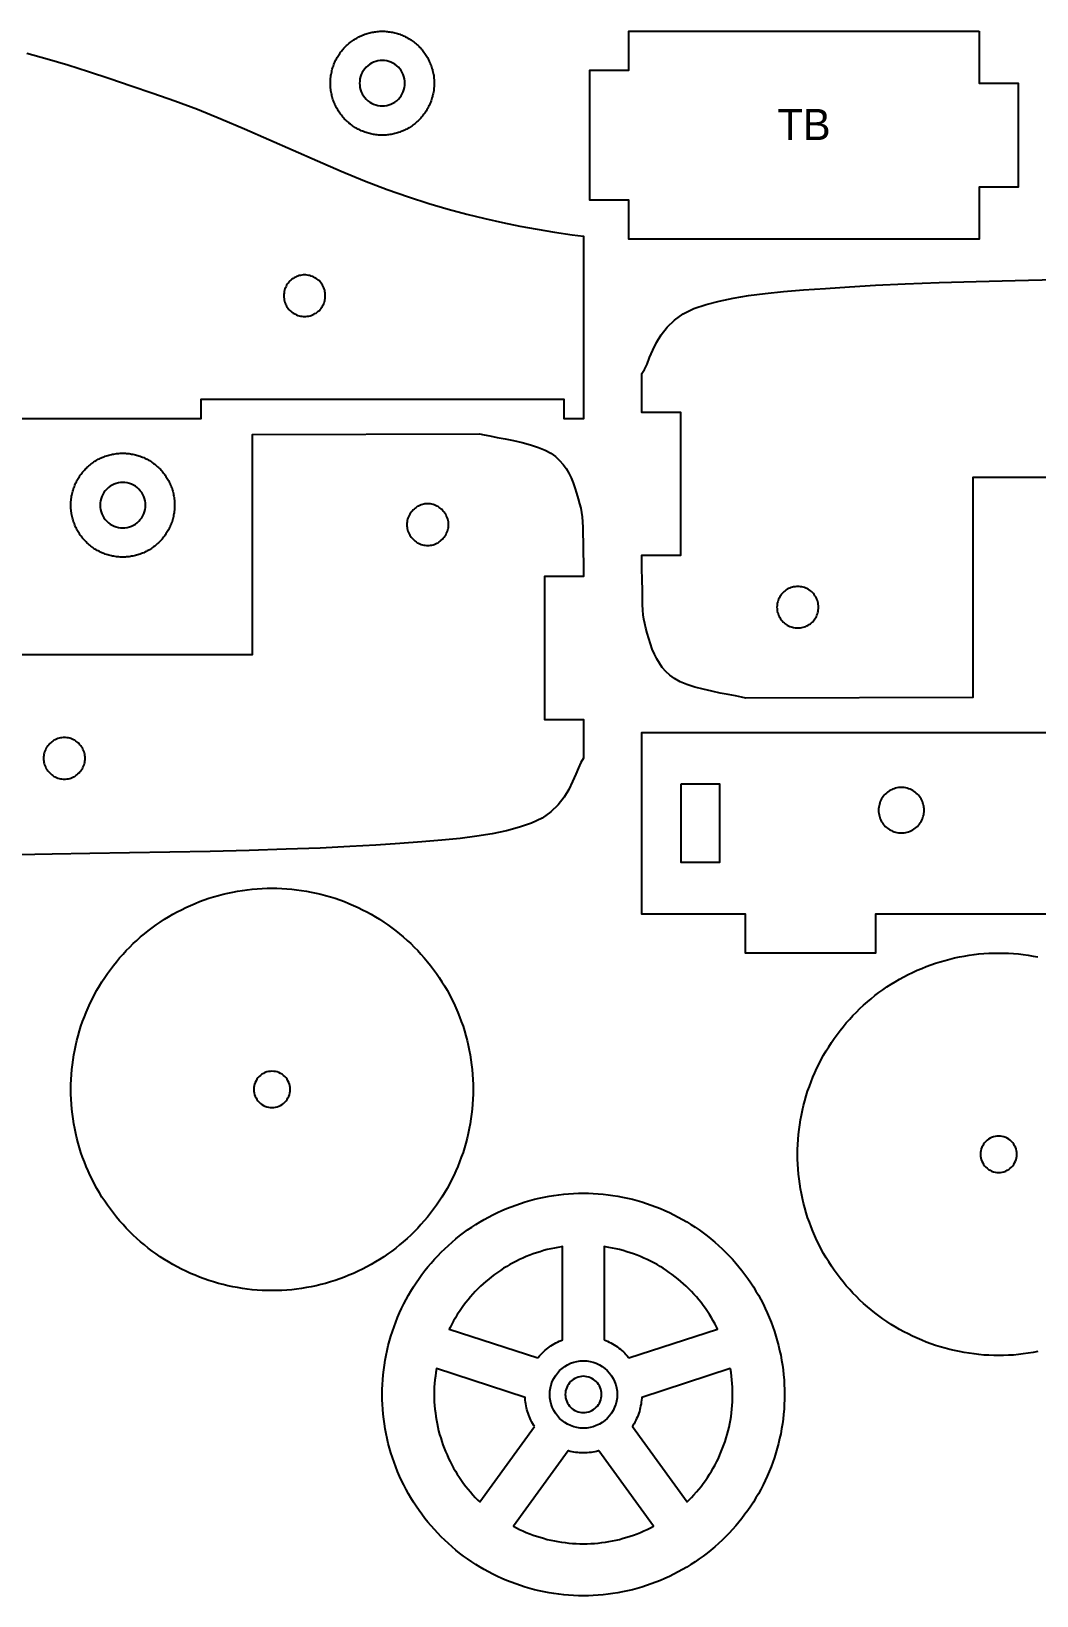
# Model space of a CAD drawing. Header units: metres. Extents: x 6 to 594, y 14 to 134.
# Drawn here: x 134.9 to 212.4, y 13.5 to 134 of the extents above; entities that cross this region are included whole.
import ezdxf
from ezdxf.enums import TextEntityAlignment as Align

# ---------------------------------------------------------------- set-up
doc = ezdxf.new("R2010")
doc.units = ezdxf.units.M
doc.layers.add('CORTAR', color=1, linetype='Continuous')
doc.layers.add('GRABAR', color=5, linetype='Continuous')

msp = doc.modelspace()

# ---------------------------------------------------------------- linework, layer by layer
at = {"layer": 'CORTAR'}
for points in [[(166, 129.9), (166, 129.8), (165.99, 129.71), (165.98, 129.61), (165.97, 129.51), (165.96, 129.41), (165.94, 129.32), (165.92, 129.22), (165.9, 129.12), (165.88, 129.03), (165.86, 128.93), (165.83, 128.84), (165.8, 128.75), (165.77, 128.65), (165.73, 128.56), (165.7, 128.47), (165.66, 128.38), (165.62, 128.29), (165.57, 128.2), (165.53, 128.11), (165.48, 128.03), (165.43, 127.94), (165.38, 127.86), (165.33, 127.78), (165.27, 127.7), (165.21, 127.62), (165.15, 127.54), (165.09, 127.46), (165.03, 127.39), (164.96, 127.31), (164.9, 127.24), (164.83, 127.17), (164.76, 127.1), (164.69, 127.04), (164.61, 126.97), (164.54, 126.91), (164.46, 126.85), (164.38, 126.79), (164.3, 126.73), (164.22, 126.67), (164.14, 126.62), (164.06, 126.57), (163.97, 126.52), (163.89, 126.47), (163.8, 126.43), (163.71, 126.38), (163.62, 126.34), (163.53, 126.3), (163.44, 126.27), (163.35, 126.23), (163.25, 126.2), (163.16, 126.17), (163.07, 126.14), (162.97, 126.12), (162.88, 126.1), (162.78, 126.08), (162.68, 126.06), (162.59, 126.04), (162.49, 126.03), (162.39, 126.02), (162.29, 126.01), (162.2, 126), (162.1, 126), (162, 126), (161.9, 126), (161.8, 126), (161.71, 126.01), (161.61, 126.02), (161.51, 126.03), (161.41, 126.04), (161.32, 126.06), (161.22, 126.08), (161.12, 126.1), (161.03, 126.12), (160.93, 126.14), (160.84, 126.17), (160.75, 126.2), (160.65, 126.23), (160.56, 126.27), (160.47, 126.3), (160.38, 126.34), (160.29, 126.38), (160.2, 126.43), (160.11, 126.47), (160.03, 126.52), (159.94, 126.57), (159.86, 126.62), (159.78, 126.67), (159.7, 126.73), (159.62, 126.79), (159.54, 126.85), (159.46, 126.91), (159.39, 126.97), (159.31, 127.04), (159.24, 127.1), (159.17, 127.17), (159.1, 127.24), (159.04, 127.31), (158.97, 127.39), (158.91, 127.46), (158.85, 127.54), (158.79, 127.62), (158.73, 127.7), (158.67, 127.78), (158.62, 127.86), (158.57, 127.94), (158.52, 128.03), (158.47, 128.11), (158.43, 128.2), (158.38, 128.29), (158.34, 128.38), (158.3, 128.47), (158.27, 128.56), (158.23, 128.65), (158.2, 128.75), (158.17, 128.84), (158.14, 128.93), (158.12, 129.03), (158.1, 129.12), (158.08, 129.22), (158.06, 129.32), (158.04, 129.41), (158.03, 129.51), (158.02, 129.61), (158.01, 129.71), (158, 129.8), (158, 129.9), (158, 130), (158, 130.1), (158, 130.2), (158.01, 130.29), (158.02, 130.39), (158.03, 130.49), (158.04, 130.59), (158.06, 130.68), (158.08, 130.78), (158.1, 130.88), (158.12, 130.97), (158.14, 131.07), (158.17, 131.16), (158.2, 131.25), (158.23, 131.35), (158.27, 131.44), (158.3, 131.53), (158.34, 131.62), (158.38, 131.71), (158.43, 131.8), (158.47, 131.89), (158.52, 131.97), (158.57, 132.06), (158.62, 132.14), (158.67, 132.22), (158.73, 132.3), (158.79, 132.38), (158.85, 132.46), (158.91, 132.54), (158.97, 132.61), (159.04, 132.69), (159.1, 132.76), (159.17, 132.83), (159.24, 132.9), (159.31, 132.96), (159.39, 133.03), (159.46, 133.09), (159.54, 133.15), (159.62, 133.21), (159.7, 133.27), (159.78, 133.33), (159.86, 133.38), (159.94, 133.43), (160.03, 133.48), (160.11, 133.53), (160.2, 133.57), (160.29, 133.62), (160.38, 133.66), (160.47, 133.7), (160.56, 133.73), (160.65, 133.77), (160.75, 133.8), (160.84, 133.83), (160.93, 133.86), (161.03, 133.88), (161.12, 133.9), (161.22, 133.92), (161.32, 133.94), (161.41, 133.96), (161.51, 133.97), (161.61, 133.98), (161.71, 133.99), (161.8, 134), (161.9, 134), (162, 134), (162.1, 134), (162.2, 134), (162.29, 133.99), (162.39, 133.98), (162.49, 133.97), (162.59, 133.96), (162.68, 133.94), (162.78, 133.92), (162.88, 133.9), (162.97, 133.88), (163.07, 133.86), (163.16, 133.83), (163.25, 133.8), (163.35, 133.77), (163.44, 133.73), (163.53, 133.7), (163.62, 133.66), (163.71, 133.62), (163.8, 133.57), (163.89, 133.53), (163.97, 133.48), (164.06, 133.43), (164.14, 133.38), (164.22, 133.33), (164.3, 133.27), (164.38, 133.21), (164.46, 133.15), (164.54, 133.09), (164.61, 133.03), (164.69, 132.96), (164.76, 132.9), (164.83, 132.83), (164.9, 132.76), (164.96, 132.69), (165.03, 132.61), (165.09, 132.54), (165.15, 132.46), (165.21, 132.38), (165.27, 132.3), (165.33, 132.22), (165.38, 132.14), (165.43, 132.06), (165.48, 131.97), (165.53, 131.89), (165.57, 131.8), (165.62, 131.71), (165.66, 131.62), (165.7, 131.53), (165.73, 131.44), (165.77, 131.35), (165.8, 131.25), (165.83, 131.16), (165.86, 131.07), (165.88, 130.97), (165.9, 130.88), (165.92, 130.78), (165.94, 130.68), (165.96, 130.59), (165.97, 130.49), (165.98, 130.39), (165.99, 130.29), (166, 130.2), (166, 130.1), (166, 130), (166, 129.9)], [(208, 134), (208, 130), (211, 130), (211, 122), (208, 122), (208, 118), (181, 118), (181, 121), (178, 121), (178, 131), (181, 131), (181, 134), (208, 134)], [(163.74, 130.17), (163.72, 130.34), (163.67, 130.51), (163.62, 130.67), (163.54, 130.82), (163.46, 130.97), (163.35, 131.11), (163.24, 131.24), (163.11, 131.35), (162.97, 131.46), (162.82, 131.54), (162.67, 131.62), (162.51, 131.67), (162.34, 131.72), (162.17, 131.74), (162, 131.75), (161.83, 131.74), (161.66, 131.72), (161.49, 131.67), (161.33, 131.62), (161.18, 131.54), (161.03, 131.46), (160.89, 131.35), (160.76, 131.24), (160.65, 131.11), (160.54, 130.97), (160.46, 130.82), (160.38, 130.67), (160.33, 130.51), (160.28, 130.34), (160.26, 130.17), (160.25, 130), (160.26, 129.83), (160.28, 129.66), (160.33, 129.49), (160.38, 129.33), (160.46, 129.18), (160.54, 129.03), (160.65, 128.89), (160.76, 128.76), (160.89, 128.65), (161.03, 128.54), (161.18, 128.46), (161.33, 128.38), (161.49, 128.33), (161.66, 128.28), (161.83, 128.26), (162, 128.25), (162.17, 128.26), (162.34, 128.28), (162.51, 128.33), (162.67, 128.38), (162.82, 128.46), (162.97, 128.54), (163.11, 128.65), (163.24, 128.76), (163.35, 128.89), (163.46, 129.03), (163.54, 129.18), (163.62, 129.33), (163.67, 129.49), (163.72, 129.66), (163.74, 129.83), (163.75, 130), (163.74, 130.17)], [(157.6, 113.84), (157.58, 113.95), (157.56, 114.05), (157.53, 114.15), (157.49, 114.25), (157.45, 114.34), (157.4, 114.44), (157.34, 114.52), (157.28, 114.61), (157.22, 114.69), (157.15, 114.77), (157.07, 114.84), (156.99, 114.9), (156.9, 114.97), (156.81, 115.02), (156.72, 115.07), (156.63, 115.11), (156.53, 115.15), (156.43, 115.18), (156.33, 115.2), (156.22, 115.22), (156.12, 115.23), (156.01, 115.24), (155.91, 115.23), (155.81, 115.22), (155.7, 115.2), (155.6, 115.18), (155.5, 115.15), (155.4, 115.11), (155.31, 115.07), (155.21, 115.02), (155.13, 114.97), (155.04, 114.9), (154.96, 114.84), (154.88, 114.77), (154.81, 114.69), (154.74, 114.61), (154.68, 114.52), (154.63, 114.44), (154.58, 114.34), (154.54, 114.25), (154.5, 114.15), (154.47, 114.05), (154.44, 113.95), (154.43, 113.84), (154.42, 113.74), (154.41, 113.64), (154.42, 113.53), (154.43, 113.43), (154.44, 113.32), (154.47, 113.22), (154.5, 113.12), (154.54, 113.02), (154.58, 112.93), (154.63, 112.84), (154.68, 112.75), (154.74, 112.66), (154.81, 112.58), (154.88, 112.5), (154.96, 112.43), (155.04, 112.37), (155.13, 112.3), (155.21, 112.25), (155.31, 112.2), (155.4, 112.16), (155.5, 112.12), (155.6, 112.09), (155.7, 112.07), (155.81, 112.05), (155.91, 112.04), (156.01, 112.04), (156.12, 112.04), (156.22, 112.05), (156.33, 112.07), (156.43, 112.09), (156.53, 112.12), (156.63, 112.16), (156.72, 112.2), (156.81, 112.25), (156.9, 112.3), (156.99, 112.37), (157.07, 112.43), (157.15, 112.5), (157.22, 112.58), (157.28, 112.66), (157.34, 112.75), (157.4, 112.84), (157.45, 112.93), (157.49, 113.02), (157.53, 113.12), (157.56, 113.22), (157.58, 113.32), (157.6, 113.43), (157.61, 113.53), (157.61, 113.64), (157.61, 113.74), (157.6, 113.84)], [(146, 97.4), (146, 97.3), (145.99, 97.21), (145.98, 97.11), (145.97, 97.01), (145.96, 96.91), (145.94, 96.82), (145.92, 96.72), (145.9, 96.62), (145.88, 96.53), (145.86, 96.43), (145.83, 96.34), (145.8, 96.25), (145.77, 96.15), (145.73, 96.06), (145.7, 95.97), (145.66, 95.88), (145.62, 95.79), (145.57, 95.7), (145.53, 95.61), (145.48, 95.53), (145.43, 95.44), (145.38, 95.36), (145.33, 95.28), (145.27, 95.2), (145.21, 95.12), (145.15, 95.04), (145.09, 94.96), (145.03, 94.89), (144.96, 94.81), (144.9, 94.74), (144.83, 94.67), (144.76, 94.6), (144.69, 94.54), (144.61, 94.47), (144.54, 94.41), (144.46, 94.35), (144.38, 94.29), (144.3, 94.23), (144.22, 94.17), (144.14, 94.12), (144.06, 94.07), (143.97, 94.02), (143.89, 93.97), (143.8, 93.93), (143.71, 93.88), (143.62, 93.84), (143.53, 93.8), (143.44, 93.77), (143.35, 93.73), (143.25, 93.7), (143.16, 93.67), (143.07, 93.64), (142.97, 93.62), (142.88, 93.6), (142.78, 93.58), (142.68, 93.56), (142.59, 93.54), (142.49, 93.53), (142.39, 93.52), (142.29, 93.51), (142.2, 93.5), (142.1, 93.5), (142, 93.5), (141.9, 93.5), (141.8, 93.5), (141.71, 93.51), (141.61, 93.52), (141.51, 93.53), (141.41, 93.54), (141.32, 93.56), (141.22, 93.58), (141.12, 93.6), (141.03, 93.62), (140.93, 93.64), (140.84, 93.67), (140.75, 93.7), (140.65, 93.73), (140.56, 93.77), (140.47, 93.8), (140.38, 93.84), (140.29, 93.88), (140.2, 93.93), (140.11, 93.97), (140.03, 94.02), (139.94, 94.07), (139.86, 94.12), (139.78, 94.17), (139.7, 94.23), (139.62, 94.29), (139.54, 94.35), (139.46, 94.41), (139.39, 94.47), (139.31, 94.54), (139.24, 94.6), (139.17, 94.67), (139.1, 94.74), (139.04, 94.81), (138.97, 94.89), (138.91, 94.96), (138.85, 95.04), (138.79, 95.12), (138.73, 95.2), (138.67, 95.28), (138.62, 95.36), (138.57, 95.44), (138.52, 95.53), (138.47, 95.61), (138.43, 95.7), (138.38, 95.79), (138.34, 95.88), (138.3, 95.97), (138.27, 96.06), (138.23, 96.15), (138.2, 96.25), (138.17, 96.34), (138.14, 96.43), (138.12, 96.53), (138.1, 96.62), (138.08, 96.72), (138.06, 96.82), (138.04, 96.91), (138.03, 97.01), (138.02, 97.11), (138.01, 97.21), (138, 97.3), (138, 97.4), (138, 97.5), (138, 97.6), (138, 97.7), (138.01, 97.79), (138.02, 97.89), (138.03, 97.99), (138.04, 98.09), (138.06, 98.18), (138.08, 98.28), (138.1, 98.38), (138.12, 98.47), (138.14, 98.57), (138.17, 98.66), (138.2, 98.75), (138.23, 98.85), (138.27, 98.94), (138.3, 99.03), (138.34, 99.12), (138.38, 99.21), (138.43, 99.3), (138.47, 99.39), (138.52, 99.47), (138.57, 99.56), (138.62, 99.64), (138.67, 99.72), (138.73, 99.8), (138.79, 99.88), (138.85, 99.96), (138.91, 100.04), (138.97, 100.11), (139.04, 100.19), (139.1, 100.26), (139.17, 100.33), (139.24, 100.4), (139.31, 100.46), (139.39, 100.53), (139.46, 100.59), (139.54, 100.65), (139.62, 100.71), (139.7, 100.77), (139.78, 100.83), (139.86, 100.88), (139.94, 100.93), (140.03, 100.98), (140.11, 101.03), (140.2, 101.07), (140.29, 101.12), (140.38, 101.16), (140.47, 101.2), (140.56, 101.23), (140.65, 101.27), (140.75, 101.3), (140.84, 101.33), (140.93, 101.36), (141.03, 101.38), (141.12, 101.4), (141.22, 101.42), (141.32, 101.44), (141.41, 101.46), (141.51, 101.47), (141.61, 101.48), (141.71, 101.49), (141.8, 101.5), (141.9, 101.5), (142, 101.5), (142.1, 101.5), (142.2, 101.5), (142.29, 101.49), (142.39, 101.48), (142.49, 101.47), (142.59, 101.46), (142.68, 101.44), (142.78, 101.42), (142.88, 101.4), (142.97, 101.38), (143.07, 101.36), (143.16, 101.33), (143.25, 101.3), (143.35, 101.27), (143.44, 101.23), (143.53, 101.2), (143.62, 101.16), (143.71, 101.12), (143.8, 101.07), (143.89, 101.03), (143.97, 100.98), (144.06, 100.93), (144.14, 100.88), (144.22, 100.83), (144.3, 100.77), (144.38, 100.71), (144.46, 100.65), (144.54, 100.59), (144.61, 100.53), (144.69, 100.46), (144.76, 100.4), (144.83, 100.33), (144.9, 100.26), (144.96, 100.19), (145.03, 100.11), (145.09, 100.04), (145.15, 99.96), (145.21, 99.88), (145.27, 99.8), (145.33, 99.72), (145.38, 99.64), (145.43, 99.56), (145.48, 99.47), (145.53, 99.39), (145.57, 99.3), (145.62, 99.21), (145.66, 99.12), (145.7, 99.03), (145.73, 98.94), (145.77, 98.85), (145.8, 98.75), (145.83, 98.66), (145.86, 98.57), (145.88, 98.47), (145.9, 98.38), (145.92, 98.28), (145.94, 98.18), (145.96, 98.09), (145.97, 97.99), (145.98, 97.89), (145.99, 97.79), (146, 97.7), (146, 97.6), (146, 97.5), (146, 97.4)], [(143.74, 97.67), (143.72, 97.84), (143.67, 98.01), (143.62, 98.17), (143.54, 98.32), (143.46, 98.47), (143.35, 98.61), (143.24, 98.74), (143.11, 98.85), (142.97, 98.96), (142.82, 99.04), (142.67, 99.12), (142.51, 99.17), (142.34, 99.22), (142.17, 99.24), (142, 99.25), (141.83, 99.24), (141.66, 99.22), (141.49, 99.17), (141.33, 99.12), (141.18, 99.04), (141.03, 98.96), (140.89, 98.85), (140.76, 98.74), (140.65, 98.61), (140.54, 98.47), (140.46, 98.32), (140.38, 98.17), (140.33, 98.01), (140.28, 97.84), (140.26, 97.67), (140.25, 97.5), (140.26, 97.33), (140.28, 97.16), (140.33, 96.99), (140.38, 96.83), (140.46, 96.68), (140.54, 96.53), (140.65, 96.39), (140.76, 96.26), (140.89, 96.15), (141.03, 96.04), (141.18, 95.96), (141.33, 95.88), (141.49, 95.83), (141.66, 95.78), (141.83, 95.76), (142, 95.75), (142.17, 95.76), (142.34, 95.78), (142.51, 95.83), (142.67, 95.88), (142.82, 95.96), (142.97, 96.04), (143.11, 96.15), (143.24, 96.26), (143.35, 96.39), (143.46, 96.53), (143.54, 96.68), (143.62, 96.83), (143.67, 96.99), (143.72, 97.16), (143.74, 97.33), (143.75, 97.5), (143.74, 97.67)], [(163.95, 95.59), (163.98, 95.49), (164.02, 95.39), (164.07, 95.29), (164.11, 95.2), (164.17, 95.11), (164.23, 95.03), (164.3, 94.95), (164.37, 94.87), (164.45, 94.8), (164.53, 94.73), (164.61, 94.67), (164.7, 94.61), (164.79, 94.57), (164.89, 94.52), (164.99, 94.48), (165.09, 94.45), (165.19, 94.43), (165.29, 94.41), (165.4, 94.4), (165.5, 94.4), (165.6, 94.4), (165.71, 94.41), (165.81, 94.43), (165.91, 94.45), (166.01, 94.48), (166.11, 94.52), (166.21, 94.57), (166.3, 94.61), (166.39, 94.67), (166.47, 94.73), (166.55, 94.8), (166.63, 94.87), (166.7, 94.95), (166.77, 95.03), (166.83, 95.11), (166.89, 95.2), (166.93, 95.29), (166.98, 95.39), (167.02, 95.49), (167.05, 95.59), (167.07, 95.69), (167.09, 95.79), (167.1, 95.9), (167.1, 96), (167.1, 96.1), (167.09, 96.21), (167.07, 96.31), (167.05, 96.41), (167.02, 96.51), (166.98, 96.61), (166.93, 96.71), (166.89, 96.8), (166.83, 96.89), (166.77, 96.97), (166.7, 97.05), (166.63, 97.13), (166.55, 97.2), (166.47, 97.27), (166.39, 97.33), (166.3, 97.39), (166.21, 97.43), (166.11, 97.48), (166.01, 97.52), (165.91, 97.55), (165.81, 97.57), (165.71, 97.59), (165.6, 97.6), (165.5, 97.6), (165.4, 97.6), (165.29, 97.59), (165.19, 97.57), (165.09, 97.55), (164.99, 97.52), (164.89, 97.48), (164.79, 97.43), (164.7, 97.39), (164.61, 97.33), (164.53, 97.27), (164.45, 97.2), (164.37, 97.13), (164.3, 97.05), (164.23, 96.97), (164.17, 96.89), (164.11, 96.8), (164.07, 96.71), (164.02, 96.61), (163.98, 96.51), (163.95, 96.41), (163.93, 96.31), (163.91, 96.21), (163.9, 96.1), (163.9, 96), (163.9, 95.9), (163.91, 95.79), (163.93, 95.69), (163.95, 95.59)], [(195.56, 90.05), (195.53, 90.15), (195.49, 90.25), (195.45, 90.34), (195.4, 90.44), (195.34, 90.52), (195.28, 90.61), (195.22, 90.69), (195.15, 90.77), (195.07, 90.84), (194.99, 90.9), (194.9, 90.97), (194.81, 91.02), (194.72, 91.07), (194.63, 91.11), (194.53, 91.15), (194.43, 91.18), (194.33, 91.2), (194.22, 91.22), (194.12, 91.23), (194.01, 91.24), (193.91, 91.23), (193.81, 91.22), (193.7, 91.2), (193.6, 91.18), (193.5, 91.15), (193.4, 91.11), (193.31, 91.07), (193.21, 91.02), (193.13, 90.97), (193.04, 90.9), (192.96, 90.84), (192.88, 90.77), (192.81, 90.69), (192.74, 90.61), (192.68, 90.52), (192.63, 90.44), (192.58, 90.34), (192.54, 90.25), (192.5, 90.15), (192.47, 90.05), (192.44, 89.95), (192.43, 89.84), (192.42, 89.74), (192.41, 89.64), (192.42, 89.53), (192.43, 89.43), (192.44, 89.32), (192.47, 89.22), (192.5, 89.12), (192.54, 89.02), (192.58, 88.93), (192.63, 88.84), (192.68, 88.75), (192.74, 88.66), (192.81, 88.58), (192.88, 88.5), (192.96, 88.43), (193.04, 88.37), (193.13, 88.3), (193.21, 88.25), (193.31, 88.2), (193.4, 88.16), (193.5, 88.12), (193.6, 88.09), (193.7, 88.07), (193.81, 88.05), (193.91, 88.04), (194.01, 88.04), (194.12, 88.04), (194.22, 88.05), (194.33, 88.07), (194.43, 88.09), (194.53, 88.12), (194.63, 88.16), (194.72, 88.2), (194.81, 88.25), (194.9, 88.3), (194.99, 88.37), (195.07, 88.43), (195.15, 88.5), (195.22, 88.58), (195.28, 88.66), (195.34, 88.75), (195.4, 88.84), (195.45, 88.93), (195.49, 89.02), (195.53, 89.12), (195.56, 89.22), (195.58, 89.32), (195.6, 89.43), (195.61, 89.53), (195.61, 89.64), (195.61, 89.74), (195.6, 89.84), (195.58, 89.95), (195.56, 90.05)], [(135.9, 77.9), (135.91, 77.79), (135.93, 77.69), (135.95, 77.59), (135.98, 77.49), (136.02, 77.39), (136.07, 77.29), (136.11, 77.2), (136.17, 77.11), (136.23, 77.03), (136.3, 76.95), (136.37, 76.87), (136.45, 76.8), (136.53, 76.73), (136.61, 76.67), (136.7, 76.61), (136.79, 76.57), (136.89, 76.52), (136.99, 76.48), (137.09, 76.45), (137.19, 76.43), (137.29, 76.41), (137.4, 76.4), (137.5, 76.4), (137.6, 76.4), (137.71, 76.41), (137.81, 76.43), (137.91, 76.45), (138.01, 76.48), (138.11, 76.52), (138.21, 76.57), (138.3, 76.61), (138.39, 76.67), (138.47, 76.73), (138.55, 76.8), (138.63, 76.87), (138.7, 76.95), (138.77, 77.03), (138.83, 77.11), (138.89, 77.2), (138.93, 77.29), (138.98, 77.39), (139.02, 77.49), (139.05, 77.59), (139.07, 77.69), (139.09, 77.79), (139.1, 77.9), (139.1, 78), (139.1, 78.1), (139.09, 78.21), (139.07, 78.31), (139.05, 78.41), (139.02, 78.51), (138.98, 78.61), (138.93, 78.71), (138.89, 78.8), (138.83, 78.89), (138.77, 78.97), (138.7, 79.05), (138.63, 79.13), (138.55, 79.2), (138.47, 79.27), (138.39, 79.33), (138.3, 79.39), (138.21, 79.43), (138.11, 79.48), (138.01, 79.52), (137.91, 79.55), (137.81, 79.57), (137.71, 79.59), (137.6, 79.6), (137.5, 79.6), (137.4, 79.6), (137.29, 79.59), (137.19, 79.57), (137.09, 79.55), (136.99, 79.52), (136.89, 79.48), (136.79, 79.43), (136.7, 79.39), (136.61, 79.33), (136.53, 79.27), (136.45, 79.2), (136.37, 79.13), (136.3, 79.05), (136.23, 78.97), (136.17, 78.89), (136.11, 78.8), (136.07, 78.71), (136.02, 78.61), (135.98, 78.51), (135.95, 78.41), (135.93, 78.31), (135.91, 78.21), (135.9, 78.1), (135.9, 78), (135.9, 77.9)], [(185, 76), (185, 70), (188, 70), (188, 76), (185, 76)], [(203.74, 74.23), (203.72, 74.34), (203.69, 74.45), (203.66, 74.56), (203.62, 74.67), (203.57, 74.77), (203.52, 74.88), (203.46, 74.97), (203.39, 75.07), (203.32, 75.15), (203.24, 75.24), (203.15, 75.32), (203.07, 75.39), (202.97, 75.46), (202.88, 75.52), (202.77, 75.57), (202.67, 75.62), (202.56, 75.66), (202.45, 75.69), (202.34, 75.72), (202.23, 75.74), (202.11, 75.75), (202, 75.75), (201.89, 75.75), (201.77, 75.74), (201.66, 75.72), (201.55, 75.69), (201.44, 75.66), (201.33, 75.62), (201.23, 75.57), (201.12, 75.52), (201.03, 75.46), (200.93, 75.39), (200.85, 75.32), (200.76, 75.24), (200.68, 75.15), (200.61, 75.07), (200.54, 74.97), (200.48, 74.88), (200.43, 74.77), (200.38, 74.67), (200.34, 74.56), (200.31, 74.45), (200.28, 74.34), (200.26, 74.23), (200.25, 74.11), (200.25, 74), (200.25, 73.89), (200.26, 73.77), (200.28, 73.66), (200.31, 73.55), (200.34, 73.44), (200.38, 73.33), (200.43, 73.23), (200.48, 73.12), (200.54, 73.03), (200.61, 72.93), (200.68, 72.85), (200.76, 72.76), (200.85, 72.68), (200.93, 72.61), (201.03, 72.54), (201.12, 72.48), (201.23, 72.43), (201.33, 72.38), (201.44, 72.34), (201.55, 72.31), (201.66, 72.28), (201.77, 72.26), (201.89, 72.25), (202, 72.25), (202.11, 72.25), (202.23, 72.26), (202.34, 72.28), (202.45, 72.31), (202.56, 72.34), (202.67, 72.38), (202.77, 72.43), (202.88, 72.48), (202.97, 72.54), (203.07, 72.61), (203.15, 72.68), (203.24, 72.76), (203.32, 72.85), (203.39, 72.93), (203.46, 73.03), (203.52, 73.12), (203.57, 73.23), (203.62, 73.33), (203.66, 73.44), (203.69, 73.55), (203.72, 73.66), (203.74, 73.77), (203.75, 73.89), (203.75, 74), (203.75, 74.11), (203.74, 74.23)], [(169, 52.12), (168.98, 51.74), (168.96, 51.36), (168.93, 50.98), (168.88, 50.6), (168.83, 50.23), (168.77, 49.85), (168.7, 49.48), (168.62, 49.1), (168.54, 48.73), (168.44, 48.37), (168.33, 48), (168.22, 47.64), (168.09, 47.28), (167.96, 46.92), (167.82, 46.57), (167.67, 46.22), (167.51, 45.87), (167.34, 45.53), (167.17, 45.19), (166.99, 44.86), (166.79, 44.53), (166.6, 44.21), (166.39, 43.89), (166.17, 43.57), (165.95, 43.27), (165.72, 42.96), (165.48, 42.67), (165.24, 42.38), (164.98, 42.09), (164.73, 41.81), (164.46, 41.54), (164.19, 41.27), (163.91, 41.02), (163.62, 40.76), (163.33, 40.52), (163.04, 40.28), (162.73, 40.05), (162.43, 39.83), (162.11, 39.61), (161.79, 39.4), (161.47, 39.21), (161.14, 39.01), (160.81, 38.83), (160.47, 38.66), (160.13, 38.49), (159.78, 38.33), (159.43, 38.18), (159.08, 38.04), (158.72, 37.91), (158.36, 37.78), (158, 37.67), (157.63, 37.56), (157.27, 37.46), (156.9, 37.38), (156.52, 37.3), (156.15, 37.23), (155.77, 37.17), (155.4, 37.12), (155.02, 37.07), (154.64, 37.04), (154.26, 37.02), (153.88, 37), (153.5, 37), (153.12, 37), (152.74, 37.02), (152.36, 37.04), (151.98, 37.07), (151.6, 37.12), (151.23, 37.17), (150.85, 37.23), (150.48, 37.3), (150.1, 37.38), (149.73, 37.46), (149.37, 37.56), (149, 37.67), (148.64, 37.78), (148.28, 37.91), (147.92, 38.04), (147.57, 38.18), (147.22, 38.33), (146.87, 38.49), (146.53, 38.66), (146.19, 38.83), (145.86, 39.01), (145.53, 39.21), (145.21, 39.4), (144.89, 39.61), (144.57, 39.83), (144.27, 40.05), (143.96, 40.28), (143.67, 40.52), (143.38, 40.76), (143.09, 41.02), (142.81, 41.27), (142.54, 41.54), (142.27, 41.81), (142.02, 42.09), (141.76, 42.38), (141.52, 42.67), (141.28, 42.96), (141.05, 43.27), (140.83, 43.57), (140.61, 43.89), (140.4, 44.21), (140.21, 44.53), (140.01, 44.86), (139.83, 45.19), (139.66, 45.53), (139.49, 45.87), (139.33, 46.22), (139.18, 46.57), (139.04, 46.92), (138.91, 47.28), (138.78, 47.64), (138.67, 48), (138.56, 48.37), (138.46, 48.73), (138.38, 49.1), (138.3, 49.48), (138.23, 49.85), (138.17, 50.23), (138.12, 50.6), (138.07, 50.98), (138.04, 51.36), (138.02, 51.74), (138, 52.12), (138, 52.5), (138, 52.88), (138.02, 53.26), (138.04, 53.64), (138.07, 54.02), (138.12, 54.4), (138.17, 54.77), (138.23, 55.15), (138.3, 55.52), (138.38, 55.9), (138.46, 56.27), (138.56, 56.63), (138.67, 57), (138.78, 57.36), (138.91, 57.72), (139.04, 58.08), (139.18, 58.43), (139.33, 58.78), (139.49, 59.13), (139.66, 59.47), (139.83, 59.81), (140.01, 60.14), (140.21, 60.47), (140.4, 60.79), (140.61, 61.11), (140.83, 61.43), (141.05, 61.73), (141.28, 62.04), (141.52, 62.33), (141.76, 62.62), (142.02, 62.91), (142.27, 63.19), (142.54, 63.46), (142.81, 63.73), (143.09, 63.98), (143.38, 64.24), (143.67, 64.48), (143.96, 64.72), (144.27, 64.95), (144.57, 65.17), (144.89, 65.39), (145.21, 65.6), (145.53, 65.79), (145.86, 65.99), (146.19, 66.17), (146.53, 66.34), (146.87, 66.51), (147.22, 66.67), (147.57, 66.82), (147.92, 66.96), (148.28, 67.09), (148.64, 67.22), (149, 67.33), (149.37, 67.44), (149.73, 67.54), (150.1, 67.62), (150.48, 67.7), (150.85, 67.77), (151.23, 67.83), (151.6, 67.88), (151.98, 67.93), (152.36, 67.96), (152.74, 67.98), (153.12, 68), (153.5, 68), (153.88, 68), (154.26, 67.98), (154.64, 67.96), (155.02, 67.93), (155.4, 67.88), (155.77, 67.83), (156.15, 67.77), (156.52, 67.7), (156.9, 67.62), (157.27, 67.54), (157.63, 67.44), (158, 67.33), (158.36, 67.22), (158.72, 67.09), (159.08, 66.96), (159.43, 66.82), (159.78, 66.67), (160.13, 66.51), (160.47, 66.34), (160.81, 66.17), (161.14, 65.99), (161.47, 65.79), (161.79, 65.6), (162.11, 65.39), (162.43, 65.17), (162.73, 64.95), (163.04, 64.72), (163.33, 64.48), (163.62, 64.24), (163.91, 63.98), (164.19, 63.73), (164.46, 63.46), (164.73, 63.19), (164.98, 62.91), (165.24, 62.62), (165.48, 62.33), (165.72, 62.04), (165.95, 61.73), (166.17, 61.43), (166.39, 61.11), (166.6, 60.79), (166.79, 60.47), (166.99, 60.14), (167.17, 59.81), (167.34, 59.47), (167.51, 59.13), (167.67, 58.78), (167.82, 58.43), (167.96, 58.08), (168.09, 57.72), (168.22, 57.36), (168.33, 57), (168.44, 56.63), (168.54, 56.27), (168.62, 55.9), (168.7, 55.52), (168.77, 55.15), (168.83, 54.77), (168.88, 54.4), (168.93, 54.02), (168.96, 53.64), (168.98, 53.26), (169, 52.88), (169, 52.5), (169, 52.12)], [(154.89, 52.64), (154.87, 52.77), (154.84, 52.91), (154.79, 53.04), (154.73, 53.16), (154.66, 53.28), (154.58, 53.39), (154.49, 53.49), (154.39, 53.58), (154.28, 53.66), (154.16, 53.73), (154.04, 53.79), (153.91, 53.84), (153.77, 53.87), (153.64, 53.89), (153.5, 53.9), (153.36, 53.89), (153.23, 53.87), (153.09, 53.84), (152.96, 53.79), (152.84, 53.73), (152.72, 53.66), (152.61, 53.58), (152.51, 53.49), (152.42, 53.39), (152.34, 53.28), (152.27, 53.16), (152.21, 53.04), (152.16, 52.91), (152.13, 52.77), (152.11, 52.64), (152.1, 52.5), (152.11, 52.36), (152.13, 52.23), (152.16, 52.09), (152.21, 51.96), (152.27, 51.84), (152.34, 51.72), (152.42, 51.61), (152.51, 51.51), (152.61, 51.42), (152.72, 51.34), (152.84, 51.27), (152.96, 51.21), (153.09, 51.16), (153.23, 51.13), (153.36, 51.11), (153.5, 51.1), (153.64, 51.11), (153.77, 51.13), (153.91, 51.16), (154.04, 51.21), (154.16, 51.27), (154.28, 51.34), (154.39, 51.42), (154.49, 51.51), (154.58, 51.61), (154.66, 51.72), (154.73, 51.84), (154.79, 51.96), (154.84, 52.09), (154.87, 52.23), (154.89, 52.36), (154.9, 52.5), (154.89, 52.64)], [(210.89, 47.64), (210.87, 47.77), (210.84, 47.91), (210.79, 48.04), (210.73, 48.16), (210.66, 48.28), (210.58, 48.39), (210.49, 48.49), (210.39, 48.58), (210.28, 48.66), (210.16, 48.73), (210.04, 48.79), (209.91, 48.84), (209.77, 48.87), (209.64, 48.89), (209.5, 48.9), (209.36, 48.89), (209.23, 48.87), (209.09, 48.84), (208.96, 48.79), (208.84, 48.73), (208.72, 48.66), (208.61, 48.58), (208.51, 48.49), (208.42, 48.39), (208.34, 48.28), (208.27, 48.16), (208.21, 48.04), (208.16, 47.91), (208.13, 47.77), (208.11, 47.64), (208.1, 47.5), (208.11, 47.36), (208.13, 47.23), (208.16, 47.09), (208.21, 46.96), (208.27, 46.84), (208.34, 46.72), (208.42, 46.61), (208.51, 46.51), (208.61, 46.42), (208.72, 46.34), (208.84, 46.27), (208.96, 46.21), (209.09, 46.16), (209.23, 46.13), (209.36, 46.11), (209.5, 46.1), (209.64, 46.11), (209.77, 46.13), (209.91, 46.16), (210.04, 46.21), (210.16, 46.27), (210.28, 46.34), (210.39, 46.42), (210.49, 46.51), (210.58, 46.61), (210.66, 46.72), (210.73, 46.84), (210.79, 46.96), (210.84, 47.09), (210.87, 47.23), (210.89, 47.36), (210.9, 47.5), (210.89, 47.64)], [(192.98, 28.24), (192.96, 27.86), (192.93, 27.48), (192.88, 27.1), (192.83, 26.73), (192.77, 26.35), (192.7, 25.98), (192.62, 25.6), (192.54, 25.23), (192.44, 24.87), (192.33, 24.5), (192.22, 24.14), (192.09, 23.78), (191.96, 23.42), (191.82, 23.07), (191.67, 22.72), (191.51, 22.37), (191.34, 22.03), (191.17, 21.69), (190.99, 21.36), (190.79, 21.03), (190.6, 20.71), (190.39, 20.39), (190.17, 20.07), (189.95, 19.77), (189.72, 19.46), (189.48, 19.17), (189.24, 18.88), (188.98, 18.59), (188.73, 18.31), (188.46, 18.04), (188.19, 17.77), (187.91, 17.52), (187.62, 17.26), (187.33, 17.02), (187.04, 16.78), (186.73, 16.55), (186.43, 16.33), (186.11, 16.11), (185.79, 15.9), (185.47, 15.71), (185.14, 15.51), (184.81, 15.33), (184.47, 15.16), (184.13, 14.99), (183.78, 14.83), (183.43, 14.68), (183.08, 14.54), (182.72, 14.41), (182.36, 14.28), (182, 14.17), (181.63, 14.06), (181.27, 13.96), (180.9, 13.88), (180.52, 13.8), (180.15, 13.73), (179.77, 13.67), (179.4, 13.62), (179.02, 13.57), (178.64, 13.54), (178.26, 13.52), (177.88, 13.5), (177.5, 13.5), (177.12, 13.5), (176.74, 13.52), (176.36, 13.54), (175.98, 13.57), (175.6, 13.62), (175.23, 13.67), (174.85, 13.73), (174.48, 13.8), (174.1, 13.88), (173.73, 13.96), (173.37, 14.06), (173, 14.17), (172.64, 14.28), (172.28, 14.41), (171.92, 14.54), (171.57, 14.68), (171.22, 14.83), (170.87, 14.99), (170.53, 15.16), (170.19, 15.33), (169.86, 15.51), (169.53, 15.71), (169.21, 15.9), (168.89, 16.11), (168.57, 16.33), (168.27, 16.55), (167.96, 16.78), (167.67, 17.02), (167.38, 17.26), (167.09, 17.52), (166.81, 17.77), (166.54, 18.04), (166.27, 18.31), (166.02, 18.59), (165.76, 18.88), (165.52, 19.17), (165.28, 19.46), (165.05, 19.77), (164.83, 20.07), (164.61, 20.39), (164.4, 20.71), (164.21, 21.03), (164.01, 21.36), (163.83, 21.69), (163.66, 22.03), (163.49, 22.37), (163.33, 22.72), (163.18, 23.07), (163.04, 23.42), (162.91, 23.78), (162.78, 24.14), (162.67, 24.5), (162.56, 24.87), (162.46, 25.23), (162.38, 25.6), (162.3, 25.98), (162.23, 26.35), (162.17, 26.73), (162.12, 27.1), (162.07, 27.48), (162.04, 27.86), (162.02, 28.24), (162, 28.62), (162, 29), (162, 29.38), (162.02, 29.76), (162.04, 30.14), (162.07, 30.52), (162.12, 30.9), (162.17, 31.27), (162.23, 31.65), (162.3, 32.02), (162.38, 32.4), (162.46, 32.77), (162.56, 33.13), (162.67, 33.5), (162.78, 33.86), (162.91, 34.22), (163.04, 34.58), (163.18, 34.93), (163.33, 35.28), (163.49, 35.63), (163.66, 35.97), (163.83, 36.31), (164.01, 36.64), (164.21, 36.97), (164.4, 37.29), (164.61, 37.61), (164.83, 37.93), (165.05, 38.23), (165.28, 38.54), (165.52, 38.83), (165.76, 39.12), (166.02, 39.41), (166.27, 39.69), (166.54, 39.96), (166.81, 40.23), (167.09, 40.48), (167.38, 40.74), (167.67, 40.98), (167.96, 41.22), (168.27, 41.45), (168.57, 41.67), (168.89, 41.89), (169.21, 42.1), (169.53, 42.29), (169.86, 42.49), (170.19, 42.67), (170.53, 42.84), (170.87, 43.01), (171.22, 43.17), (171.57, 43.32), (171.92, 43.46), (172.28, 43.59), (172.64, 43.72), (173, 43.83), (173.37, 43.94), (173.73, 44.04), (174.1, 44.12), (174.48, 44.2), (174.85, 44.27), (175.23, 44.33), (175.6, 44.38), (175.98, 44.43), (176.36, 44.46), (176.74, 44.48), (177.12, 44.5), (177.5, 44.5), (177.88, 44.5), (178.26, 44.48), (178.64, 44.46), (179.02, 44.43), (179.4, 44.38), (179.77, 44.33), (180.15, 44.27), (180.52, 44.2), (180.9, 44.12), (181.27, 44.04), (181.63, 43.94), (182, 43.83), (182.36, 43.72), (182.72, 43.59), (183.08, 43.46), (183.43, 43.32), (183.78, 43.17), (184.13, 43.01), (184.47, 42.84), (184.81, 42.67), (185.14, 42.49), (185.47, 42.29), (185.79, 42.1), (186.11, 41.89), (186.43, 41.67), (186.73, 41.45), (187.04, 41.22), (187.33, 40.98), (187.62, 40.74), (187.91, 40.48), (188.19, 40.23), (188.46, 39.96), (188.73, 39.69), (188.98, 39.41), (189.24, 39.12), (189.48, 38.83), (189.72, 38.54), (189.95, 38.23), (190.17, 37.93), (190.39, 37.61), (190.6, 37.29), (190.79, 36.97), (190.99, 36.64), (191.17, 36.31), (191.34, 35.97), (191.51, 35.63), (191.67, 35.28), (191.82, 34.93), (191.96, 34.58), (192.09, 34.22), (192.22, 33.86), (192.33, 33.5), (192.44, 33.13), (192.54, 32.77), (192.62, 32.4), (192.7, 32.02), (192.77, 31.65), (192.83, 31.27), (192.88, 30.9), (192.93, 30.52), (192.96, 30.14), (192.98, 29.76), (193, 29.38), (193, 29), (193, 28.62), (192.98, 28.24)], [(173.99, 31.82), (174.02, 31.85), (174.12, 31.97), (174.22, 32.08), (174.32, 32.18), (174.42, 32.28), (174.53, 32.38), (174.65, 32.48), (174.76, 32.57), (174.88, 32.66), (175, 32.74), (175.12, 32.82), (175.25, 32.9), (175.38, 32.97), (175.51, 33.04), (175.64, 33.1), (175.78, 33.16), (175.9, 33.21), (175.9, 40.39), (175.81, 40.38), (175.53, 40.33), (175.26, 40.28), (174.98, 40.22), (174.71, 40.16), (174.43, 40.08), (174.16, 40), (173.89, 39.92), (173.63, 39.83), (173.36, 39.73), (173.1, 39.62), (172.84, 39.51), (172.58, 39.4), (172.33, 39.27), (172.08, 39.14), (171.83, 39.01), (171.59, 38.86), (171.35, 38.72), (171.11, 38.56), (170.88, 38.4), (170.65, 38.24), (170.42, 38.07), (170.2, 37.89), (169.99, 37.71), (169.78, 37.52), (169.57, 37.33), (169.37, 37.13), (169.17, 36.93), (168.98, 36.72), (168.79, 36.51), (168.61, 36.3), (168.43, 36.08), (168.26, 35.85), (168.1, 35.62), (167.94, 35.39), (167.78, 35.15), (167.64, 34.91), (167.49, 34.67), (167.36, 34.42), (167.23, 34.17), (167.16, 34.04), (173.99, 31.82)], [(179.1, 33.21), (179.22, 33.16), (179.36, 33.1), (179.49, 33.04), (179.62, 32.97), (179.75, 32.9), (179.88, 32.82), (180, 32.74), (180.12, 32.66), (180.24, 32.57), (180.35, 32.48), (180.47, 32.38), (180.58, 32.28), (180.68, 32.18), (180.78, 32.08), (180.88, 31.97), (180.98, 31.85), (181.01, 31.82), (187.84, 34.04), (187.77, 34.17), (187.64, 34.42), (187.51, 34.67), (187.36, 34.91), (187.22, 35.15), (187.06, 35.39), (186.9, 35.62), (186.74, 35.85), (186.57, 36.08), (186.39, 36.3), (186.21, 36.51), (186.02, 36.72), (185.83, 36.93), (185.63, 37.13), (185.43, 37.33), (185.22, 37.52), (185.01, 37.71), (184.8, 37.89), (184.58, 38.07), (184.35, 38.24), (184.12, 38.4), (183.89, 38.56), (183.65, 38.72), (183.41, 38.86), (183.17, 39.01), (182.92, 39.14), (182.67, 39.27), (182.42, 39.4), (182.16, 39.51), (181.9, 39.62), (181.64, 39.73), (181.37, 39.83), (181.11, 39.92), (180.84, 40), (180.57, 40.08), (180.29, 40.16), (180.02, 40.22), (179.74, 40.28), (179.47, 40.33), (179.19, 40.38), (179.1, 40.39), (179.1, 33.21)], [(173.73, 26.54), (173.68, 26.62), (173.6, 26.75), (173.53, 26.88), (173.46, 27.01), (173.4, 27.14), (173.34, 27.28), (173.29, 27.41), (173.24, 27.55), (173.19, 27.69), (173.15, 27.84), (173.12, 27.98), (173.09, 28.12), (173.06, 28.27), (173.04, 28.41), (173.02, 28.56), (173.01, 28.71), (173.01, 28.78), (166.18, 31), (166.17, 30.97), (166.12, 30.69), (166.09, 30.41), (166.06, 30.13), (166.03, 29.85), (166.01, 29.56), (166, 29.28), (166, 29), (166, 28.72), (166.01, 28.44), (166.03, 28.15), (166.06, 27.87), (166.09, 27.59), (166.12, 27.31), (166.17, 27.03), (166.22, 26.76), (166.28, 26.48), (166.34, 26.21), (166.42, 25.93), (166.5, 25.66), (166.58, 25.39), (166.67, 25.13), (166.77, 24.86), (166.88, 24.6), (166.99, 24.34), (167.1, 24.08), (167.23, 23.83), (167.36, 23.58), (167.49, 23.33), (167.64, 23.09), (167.78, 22.85), (167.94, 22.61), (168.1, 22.38), (168.26, 22.15), (168.43, 21.92), (168.61, 21.7), (168.79, 21.49), (168.98, 21.28), (169.17, 21.07), (169.37, 20.87), (169.51, 20.73), (173.73, 26.54)], [(178.89, 29.14), (178.87, 29.27), (178.84, 29.41), (178.79, 29.54), (178.73, 29.66), (178.66, 29.78), (178.58, 29.89), (178.49, 29.99), (178.39, 30.08), (178.28, 30.16), (178.16, 30.23), (178.04, 30.29), (177.91, 30.34), (177.77, 30.37), (177.64, 30.39), (177.5, 30.4), (177.36, 30.39), (177.23, 30.37), (177.09, 30.34), (176.96, 30.29), (176.84, 30.23), (176.72, 30.16), (176.61, 30.08), (176.51, 29.99), (176.42, 29.89), (176.34, 29.78), (176.27, 29.66), (176.21, 29.54), (176.16, 29.41), (176.13, 29.27), (176.11, 29.14), (176.1, 29), (176.11, 28.86), (176.13, 28.73), (176.16, 28.59), (176.21, 28.46), (176.27, 28.34), (176.34, 28.22), (176.42, 28.11), (176.51, 28.01), (176.61, 27.92), (176.72, 27.84), (176.84, 27.77), (176.96, 27.71), (177.09, 27.66), (177.23, 27.63), (177.36, 27.61), (177.5, 27.6), (177.64, 27.61), (177.77, 27.63), (177.91, 27.66), (178.04, 27.71), (178.16, 27.77), (178.28, 27.84), (178.39, 27.92), (178.49, 28.01), (178.58, 28.11), (178.66, 28.22), (178.73, 28.34), (178.79, 28.46), (178.84, 28.59), (178.87, 28.73), (178.89, 28.86), (178.9, 29), (178.89, 29.14)], [(189, 29), (189, 29.28), (188.99, 29.56), (188.97, 29.85), (188.94, 30.13), (188.91, 30.41), (188.88, 30.69), (188.83, 30.97), (188.82, 31), (181.99, 28.78), (181.99, 28.71), (181.98, 28.56), (181.96, 28.41), (181.94, 28.27), (181.91, 28.12), (181.88, 27.98), (181.85, 27.84), (181.81, 27.69), (181.76, 27.55), (181.71, 27.41), (181.66, 27.28), (181.6, 27.14), (181.54, 27.01), (181.47, 26.88), (181.4, 26.75), (181.32, 26.62), (181.27, 26.54), (185.49, 20.73), (185.63, 20.87), (185.83, 21.07), (186.02, 21.28), (186.21, 21.49), (186.39, 21.7), (186.57, 21.92), (186.74, 22.15), (186.9, 22.38), (187.06, 22.61), (187.22, 22.85), (187.36, 23.09), (187.51, 23.33), (187.64, 23.58), (187.77, 23.83), (187.9, 24.08), (188.01, 24.34), (188.12, 24.6), (188.23, 24.86), (188.33, 25.13), (188.42, 25.39), (188.5, 25.66), (188.58, 25.93), (188.66, 26.21), (188.72, 26.48), (188.78, 26.76), (188.83, 27.03), (188.88, 27.31), (188.91, 27.59), (188.94, 27.87), (188.97, 28.15), (188.99, 28.44), (189, 28.72), (189, 29)], [(178.68, 24.66), (178.66, 24.65), (178.52, 24.62), (178.38, 24.59), (178.23, 24.56), (178.09, 24.54), (177.94, 24.52), (177.79, 24.51), (177.65, 24.5), (177.5, 24.5), (177.35, 24.5), (177.21, 24.51), (177.06, 24.52), (176.91, 24.54), (176.77, 24.56), (176.62, 24.59), (176.48, 24.62), (176.34, 24.65), (176.32, 24.66), (172.1, 18.85), (172.33, 18.73), (172.58, 18.6), (172.84, 18.49), (173.1, 18.38), (173.36, 18.27), (173.63, 18.17), (173.89, 18.08), (174.16, 18), (174.43, 17.92), (174.71, 17.84), (174.98, 17.78), (175.26, 17.72), (175.53, 17.67), (175.81, 17.62), (176.09, 17.59), (176.37, 17.56), (176.65, 17.53), (176.94, 17.51), (177.22, 17.5), (177.5, 17.5), (177.78, 17.5), (178.06, 17.51), (178.35, 17.53), (178.63, 17.56), (178.91, 17.59), (179.19, 17.62), (179.47, 17.67), (179.74, 17.72), (180.02, 17.78), (180.29, 17.84), (180.57, 17.92), (180.84, 18), (181.11, 18.08), (181.37, 18.17), (181.64, 18.27), (181.9, 18.38), (182.16, 18.49), (182.42, 18.6), (182.67, 18.73), (182.9, 18.85), (178.68, 24.66)]]:
    msp.add_lwpolyline(points, close=True, dxfattribs=at)
for points in [[(134.6, 132.31), (136.17, 131.88), (137.76, 131.41), (139.37, 130.91), (141, 130.37), (142.65, 129.81), (144.32, 129.23), (146.01, 128.64), (147.75, 127.99), (149.55, 127.26), (151.39, 126.48), (153.26, 125.66), (155.14, 124.84), (157.01, 124.02), (158.84, 123.22), (160.64, 122.48), (162.37, 121.81), (164.01, 121.24), (165.58, 120.74), (167.07, 120.3), (168.51, 119.92), (169.9, 119.58), (171.26, 119.27), (172.61, 119), (173.94, 118.76), (175.28, 118.54), (176.63, 118.33), (177.51, 118.21), (177.51, 104.14), (176.01, 104.14), (176.01, 105.64), (148.01, 105.64), (148.01, 104.14), (68.01, 104.14)], [(244.01, 99.64), (207.51, 99.64), (207.51, 82.68), (190.01, 82.64), (189.67, 82.72), (189.21, 82.81), (188.66, 82.91), (188.05, 83.03), (187.4, 83.17), (186.73, 83.32), (186.09, 83.49), (185.48, 83.68), (184.95, 83.9), (184.51, 84.14), (184.16, 84.4), (183.85, 84.68), (183.58, 84.99), (183.35, 85.32), (183.15, 85.67), (182.97, 86.03), (182.81, 86.41), (182.67, 86.81), (182.54, 87.22), (182.41, 87.64), (182.3, 88.03), (182.22, 88.38), (182.16, 88.71), (182.11, 89.05), (182.08, 89.42), (182.06, 89.84), (182.05, 90.35), (182.04, 90.97), (182.03, 91.72), (182.01, 92.64), (182, 93.64), (185.01, 93.64), (185.01, 104.64), (182, 104.64), (182.01, 105.44), (182.01, 106.7), (182.01, 107.64), (182.21, 107.95), (182.4, 108.37), (182.6, 108.87), (182.85, 109.43), (183.14, 110.02), (183.5, 110.63), (183.95, 111.21), (183.95, 111.21), (184.51, 111.76), (185.19, 112.24), (186.01, 112.64), (186.95, 112.95), (187.95, 113.22), (189.04, 113.45), (190.22, 113.64), (191.51, 113.8), (192.93, 113.95), (194.47, 114.08), (196.16, 114.2), (198, 114.31), (200.01, 114.44), (202.3, 114.55), (204.91, 114.65), (207.76, 114.73), (210.78, 114.8), (213.89, 114.87)], [(115.5, 86), (152, 86), (152, 102.95), (169.5, 103), (169.84, 102.92), (170.3, 102.83), (170.85, 102.72), (171.47, 102.6), (172.12, 102.47), (172.78, 102.32), (173.43, 102.14), (174.03, 101.95), (174.56, 101.74), (175, 101.5), (175.36, 101.24), (175.66, 100.95), (175.93, 100.64), (176.17, 100.32), (176.37, 99.97), (176.55, 99.6), (176.7, 99.22), (176.84, 98.83), (176.97, 98.42), (177.1, 98), (177.21, 97.61), (177.3, 97.26), (177.36, 96.93), (177.4, 96.59), (177.43, 96.22), (177.45, 95.79), (177.46, 95.28), (177.47, 94.66), (177.48, 93.91), (177.5, 93), (177.51, 92), (174.5, 92), (174.5, 81), (177.51, 81), (177.51, 80.2), (177.5, 78.94), (177.5, 78), (177.31, 77.69), (177.12, 77.27), (176.91, 76.77), (176.67, 76.21), (176.38, 75.61), (176.01, 75.01), (175.56, 74.42), (175.56, 74.42), (175, 73.88), (174.32, 73.39), (173.5, 73), (172.57, 72.69), (171.56, 72.42), (170.48, 72.19), (169.29, 72), (168, 71.83), (166.59, 71.69), (165.04, 71.56), (163.36, 71.44), (161.51, 71.32), (159.5, 71.2), (157.21, 71.08), (154.6, 70.99), (151.75, 70.9), (148.73, 70.83), (145.62, 70.77), (142.51, 70.71), (139.46, 70.66), (136.56, 70.61), (133.88, 70.56)], [(298, 66), (256, 66), (256, 63), (242, 63), (242, 66), (218, 66), (200, 66), (200, 63), (190, 63), (190, 66), (182, 66), (182, 80), (218, 80), (218, 84.5), (298, 84.5)], [(212.52, 32.3), (212.15, 32.23), (211.77, 32.17), (211.4, 32.12), (211.02, 32.07), (210.64, 32.04), (210.26, 32.02), (209.88, 32), (209.5, 32), (209.12, 32), (208.74, 32.02), (208.36, 32.04), (207.98, 32.07), (207.6, 32.12), (207.23, 32.17), (206.85, 32.23), (206.48, 32.3), (206.1, 32.38), (205.73, 32.46), (205.37, 32.56), (205, 32.67), (204.64, 32.78), (204.28, 32.91), (203.92, 33.04), (203.57, 33.18), (203.22, 33.33), (202.87, 33.49), (202.53, 33.66), (202.19, 33.83), (201.86, 34.01), (201.53, 34.21), (201.21, 34.4), (200.89, 34.61), (200.57, 34.83), (200.27, 35.05), (199.96, 35.28), (199.67, 35.52), (199.38, 35.76), (199.09, 36.02), (198.81, 36.27), (198.54, 36.54), (198.27, 36.81), (198.02, 37.09), (197.76, 37.38), (197.52, 37.67), (197.28, 37.96), (197.05, 38.27), (196.83, 38.57), (196.61, 38.89), (196.4, 39.21), (196.21, 39.53), (196.01, 39.86), (195.83, 40.19), (195.66, 40.53), (195.49, 40.87), (195.33, 41.22), (195.18, 41.57), (195.04, 41.92), (194.91, 42.28), (194.78, 42.64), (194.67, 43), (194.56, 43.37), (194.46, 43.73), (194.38, 44.1), (194.3, 44.48), (194.23, 44.85), (194.17, 45.23), (194.12, 45.6), (194.07, 45.98), (194.04, 46.36), (194.02, 46.74), (194, 47.12), (194, 47.5), (194, 47.88), (194.02, 48.26), (194.04, 48.64), (194.07, 49.02), (194.12, 49.4), (194.17, 49.77), (194.23, 50.15), (194.3, 50.52), (194.38, 50.9), (194.46, 51.27), (194.56, 51.63), (194.67, 52), (194.78, 52.36), (194.91, 52.72), (195.04, 53.08), (195.18, 53.43), (195.33, 53.78), (195.49, 54.13), (195.66, 54.47), (195.83, 54.81), (196.01, 55.14), (196.21, 55.47), (196.4, 55.79), (196.61, 56.11), (196.83, 56.43), (197.05, 56.73), (197.28, 57.04), (197.52, 57.33), (197.76, 57.62), (198.02, 57.91), (198.27, 58.19), (198.54, 58.46), (198.81, 58.73), (199.09, 58.98), (199.38, 59.24), (199.67, 59.48), (199.96, 59.72), (200.27, 59.95), (200.57, 60.17), (200.89, 60.39), (201.21, 60.6), (201.53, 60.79), (201.86, 60.99), (202.19, 61.17), (202.53, 61.34), (202.87, 61.51), (203.22, 61.67), (203.57, 61.82), (203.92, 61.96), (204.28, 62.09), (204.64, 62.22), (205, 62.33), (205.37, 62.44), (205.73, 62.54), (206.1, 62.62), (206.48, 62.7), (206.85, 62.77), (207.23, 62.83), (207.6, 62.88), (207.98, 62.93), (208.36, 62.96), (208.74, 62.98), (209.12, 63), (209.5, 63), (209.88, 63), (210.26, 62.98), (210.64, 62.96), (211.02, 62.93), (211.4, 62.88), (211.77, 62.83), (212.15, 62.77), (212.52, 62.7)]]:
    msp.add_lwpolyline(points, dxfattribs=at)
at = {"layer": 'GRABAR'}
msp.add_lwpolyline([(180.1, 29), (180.09, 28.75), (180.05, 28.49), (179.99, 28.25), (179.9, 28.01), (179.79, 27.77), (179.66, 27.56), (179.51, 27.35), (179.34, 27.16), (179.15, 26.99), (178.94, 26.84), (178.73, 26.71), (178.49, 26.6), (178.25, 26.51), (178.01, 26.45), (177.75, 26.41), (177.5, 26.4), (177.25, 26.41), (176.99, 26.45), (176.75, 26.51), (176.51, 26.6), (176.27, 26.71), (176.06, 26.84), (175.85, 26.99), (175.66, 27.16), (175.49, 27.35), (175.34, 27.56), (175.21, 27.77), (175.1, 28.01), (175.01, 28.25), (174.95, 28.49), (174.91, 28.75), (174.9, 29), (174.91, 29.25), (174.95, 29.51), (175.01, 29.75), (175.1, 29.99), (175.21, 30.23), (175.34, 30.44), (175.49, 30.65), (175.66, 30.84), (175.85, 31.01), (176.06, 31.16), (176.27, 31.29), (176.51, 31.4), (176.75, 31.49), (176.99, 31.55), (177.25, 31.59), (177.5, 31.6), (177.75, 31.59), (178.01, 31.55), (178.25, 31.49), (178.49, 31.4), (178.73, 31.29), (178.94, 31.16), (179.15, 31.01), (179.34, 30.84), (179.51, 30.65), (179.66, 30.44), (179.79, 30.23), (179.9, 29.99), (179.99, 29.75), (180.05, 29.51), (180.09, 29.25), (180.1, 29)], close=True, dxfattribs=at)

# ---------------------------------------------------------------- texts
msp.add_text('TB', height=2.4, dxfattribs=at).set_placement((194.5, 124.9), align=Align.BOTTOM_CENTER)

doc.saveas('drawing.dxf')
